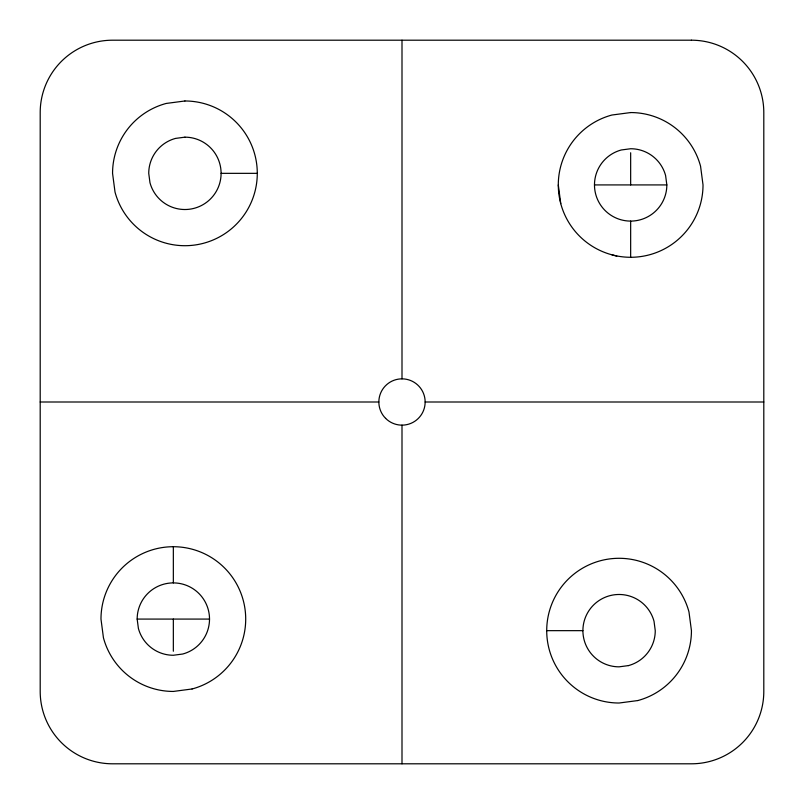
<?xml version="1.0" encoding="UTF-8"?>
<svg xmlns="http://www.w3.org/2000/svg" width="804" height="804" viewBox="0 0 804 804"><rect width="100%" height="100%" fill="white"/><g stroke="black" fill="none" stroke-linecap="round" stroke-linejoin="round"><path stroke-width="1.21" d="M221.1 173.342L257.28 173.342M594.478 184.92L666.838 184.92L665.601 175.553A36.18 36.18 0 0 0 630.658 148.74L621.291 149.976A36.18 36.18 0 0 0 595.03 191.201A36.18 36.18 0 0 0 633.813 220.959A36.18 36.18 0 0 0 666.838 184.92M40.2 402L378.845 402M425.155 402L763.8 402M137.162 619.08A36.18 36.18 0 0 1 170.187 583.041A36.18 36.18 0 0 1 208.97 612.799A36.18 36.18 0 0 1 182.709 654.024L173.342 655.26A36.18 36.18 0 0 1 138.399 628.447L137.162 619.08L209.522 619.08M546.72 630.658L582.9 630.658M611.934 254.818L616.789 256.104M558.298 184.92L560.76 203.643M630.658 152.76L630.658 184.92M630.658 221.1L630.658 257.28M402 40.2L402 378.845M402 425.155L402 763.8M173.342 546.72L173.342 582.9M173.342 619.08L173.342 651.24M184.92 100.982L166.197 103.445A72.36 72.36 0 0 0 112.56 173.342L115.022 192.066A72.36 72.36 0 0 0 197.482 244.607A72.36 72.36 0 0 0 257.009 167.031A72.36 72.36 0 0 0 184.92 100.982M184.92 137.162L175.553 138.399A36.18 36.18 0 0 0 148.74 173.342L149.976 182.709A36.18 36.18 0 0 0 191.201 208.97A36.18 36.18 0 0 0 220.959 170.187A36.18 36.18 0 0 0 184.92 137.162M630.658 112.56L611.934 115.022A72.36 72.36 0 0 0 559.393 197.482A72.36 72.36 0 0 0 636.969 257.009A72.36 72.36 0 0 0 703.018 184.92L700.555 166.197A72.36 72.36 0 0 0 630.658 112.56M192.066 688.978L173.342 691.44A72.36 72.36 0 0 1 103.445 637.803L100.982 619.08A72.36 72.36 0 0 1 167.031 546.991A72.36 72.36 0 0 1 244.607 606.517A72.36 72.36 0 0 1 192.066 688.978M628.447 665.601L619.08 666.838A36.18 36.18 0 0 1 583.041 633.813A36.18 36.18 0 0 1 612.799 595.03A36.18 36.18 0 0 1 654.024 621.291L655.26 630.658A36.18 36.18 0 0 1 628.447 665.601M637.803 700.555L619.08 703.018A72.36 72.36 0 0 1 546.991 636.969A72.36 72.36 0 0 1 606.517 559.393A72.36 72.36 0 0 1 688.978 611.934L691.44 630.658A72.36 72.36 0 0 1 637.803 700.555M691.44 40.2L112.56 40.2A72.36 72.36 0 0 0 40.2 112.56L40.2 691.44A72.36 72.36 0 0 0 112.56 763.8L691.44 763.8A72.36 72.36 0 0 0 763.8 691.44L763.8 112.56A72.36 72.36 0 0 0 691.44 40.2M385.629 418.371A23.155 23.155 0 0 0 424.361 407.99A23.155 23.155 0 0 0 396.01 379.639A23.155 23.155 0 0 0 385.629 418.371"/></g></svg>
